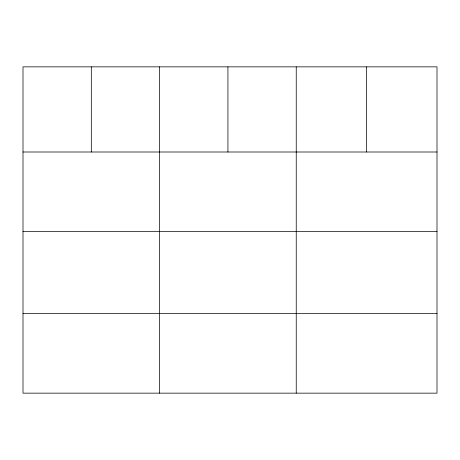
<?xml version="1.0" encoding="UTF-8"?>
<svg xmlns="http://www.w3.org/2000/svg" width="460" height="460" viewBox="0 0 460 460"><rect width="100%" height="100%" fill="white"/><g stroke="black" fill="none" stroke-linecap="round" stroke-linejoin="round"><path stroke-width="0.69" d="M437 231.581L437 66.849L23 66.849L23 393.15L437 393.15L437 231.581L23 231.581M23 152.001L437 152.001M23 313.57L437 313.57M366.62 66.849L366.62 152.001M296.24 66.849L296.24 393.15M227.93 66.849L227.93 152.001M159.62 66.849L159.62 393.15M91.31 66.849L91.31 152.001"/></g></svg>
